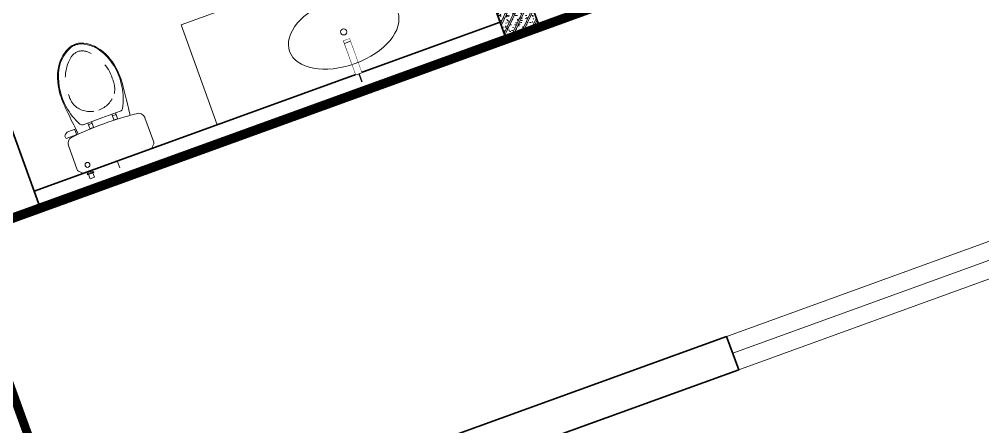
# Model space of a CAD drawing. Header units: metres. Extents: x 568332 to 569219, y 2065964 to 2066430.
# Drawn here: x 568602.42 to 568607.86, y 2066361 to 2066363.3 of the extents above; entities that cross this region are included whole.
import ezdxf

# ---------------------------------------------------------------- set-up
doc = ezdxf.new("R2010")
doc.units = ezdxf.units.M
doc.linetypes.add('HIDDEN', pattern=[0.375, 0.25, -0.125])
doc.linetypes.add('xref-thap C (mb tang 32-2)$0$HIDDEN', pattern=[0.375, 0.25, -0.125])
doc.layers.get('0').update_dxf_attribs({"linetype": 'CONTINUOUS'})
doc.layers.get('DEFPOINTS').update_dxf_attribs({"linetype": 'CONTINUOUS'})
for name, color, linetype, lineweight in [('-CONCRETE', 1, 'CONTINUOUS', 35), ('-DIM', 9, 'CONTINUOUS', 13), ('-DOOR', 137, 'CONTINUOUS', 9), ('-FURNITURE', 46, 'CONTINUOUS', 9), ('-HATCH', 8, 'CONTINUOUS', 5), ('-STEEL1', 1, 'CONTINUOUS', 35), ('-WALL', 4, 'CONTINUOUS', 35)]:
    doc.layers.add(name, color=color, linetype=linetype, lineweight=lineweight)
doc.layers.add('LoLK', color=6, linetype='CONTINUOUS')
doc.layers.add('TIMDUONG', color=1, linetype='CONTINUOUS')

# ---------------------------------------------------------------- blocks, each defined once
blk = doc.blocks.new('M3-T3.3')
at = {"layer": 'TIMDUONG', "color": 1, "linetype": 'HIDDEN', "ltscale": 10, "const_width": 0.05}
blk.add_lwpolyline([(568593.6037453394, 2066359.007782663), (568602.0671453066, 2066362.068899052), (568609.3867960966, 2066341.853242537), (568600.9163472741, 2066338.789611338)], close=True, dxfattribs=at)
blk = doc.blocks.new('M2-T3.4')
at = {"layer": '-DOOR'}
for p, q in [((568582.2475674353, 2066352.774092282), (568579.8959636255, 2066351.923493213)), ((568582.1875382484, 2066352.646043476), (568579.9299734351, 2066351.829454216)), ((568582.3155870542, 2066352.586014289), (568579.9639832446, 2066351.73541522))]:
    blk.add_line(p, q, dxfattribs=at)
at = {"layer": '-WALL'}
blk.add_lwpolyline([(568584.5765317458, 2066348.831128391), (568584.5425219364, 2066348.925167387), (568585.0597369749, 2066349.112221542), (568583.6312787717, 2066353.061987144), (568582.221548058, 2066352.552004479), (568582.153546498, 2066352.740032537), (568584.2689874849, 2066353.505095413), (568584.3369651693, 2066353.317133372), (568583.7252637258, 2066353.096146383), (568585.1877857808, 2066349.052192356)], close=True, dxfattribs=at)
at = {"layer": 'TIMDUONG', "color": 1, "linetype": 'HIDDEN', "ltscale": 10, "const_width": 0.05}
blk.add_lwpolyline([(568585.140864188, 2066355.946537791), (568574.7965445638, 2066352.205541732), (568580.4083197439, 2066336.688971124), (568586.8107224401, 2066333.687823556), (568592.4516101531, 2066335.732052325)], close=True, dxfattribs=at)
blk = doc.blocks.new('A$C18091ED7')
for p, q in [((9.957147995010018e-09, -42.13376978135784), (0, -3.786117304116488e-07)), ((146.1412317672475, -26.59467297248193), (179.181621938591, -26.59467296488583)), ((146.1412317672475, -26.59467297248193), (146.1412317680188, -30.17859706786112)), ((146.1412317680188, -30.17859706786112), (165.7503655985456, -30.17859706340823)), ((153.0594147269658, -36.79204952501459), (146.1412317680188, -30.17859706786112)), ((152.3191092506386, -2.717133611440659e-07), (152.3191092568413, -26.59467297093943)), ((152.3191092506386, -2.717133611440659e-07), (179.1816219322718, -2.654269337654114e-07)), ((153.0594147269658, -36.79204952501459), (165.7503656001572, -36.79204952192958)), ((153.0594147275151, -39.73033438943094), (153.0594147269658, -36.79204952501459)), ((153.0594147275151, -39.73033438943094), (178.4413164740145, -39.73033438349376)), ((153.0594147275151, -39.73033438943094), (178.4413164740145, -39.73033438349376)), ((153.0594147275151, -39.73033438943094), (153.0594147281554, -42.13376974494895)), ((185.3594994290725, -30.17859705851879), (165.7503655985456, -30.17859706340823)), ((178.4413164733487, -36.79204951884458), (165.7503656001572, -36.79204952192958)), ((185.3594994290725, -30.17859705851879), (178.4413164733487, -36.79204951884458)), ((178.4413164733487, -36.79204951884458), (178.4413164740145, -39.73033438349376)), ((178.4413164740145, -39.73033438349376), (178.4413164746547, -42.1337697392446)), ((179.1816219322718, -2.654269337654114e-07), (179.181621938591, -26.59467296488583)), ((179.181621938591, -26.59467296488583), (185.3594994283012, -26.59467296337243)), ((185.3594994283012, -26.59467296337243), (185.3594994290725, -30.17859705851879)), ((-83.25994817525861, -267.3592828898691), (-83.259948167517, -299.9634285944048)), ((-62.88950393904452, -265.3807882612164), (-81.28145355204106, -265.3807882657275)), ((-60.91100931491019, -267.3592828844266), (-60.91100930728498, -299.9634285889624)), ((60.9110093945892, -267.3592828557594), (60.9110094022144, -299.9634285600623)), ((62.88950401780676, -265.3807882316178), (81.2814536308033, -265.3807882273395)), ((83.25994825493763, -267.3592828505498), (83.25994826256283, -299.9634285550856)), ((165.3959958605519, -261.9873972070927), (165.3959958671003, -289.7349902229907)), ((167.8691141396885, -259.5142789271486), (228.0810223811895, -259.5142789128586)), ((230.5541406641933, -274.3229751045001), (230.5541406613593, -261.9873971916386)), ((-83.25994817257379, -278.4883151478134), (-83.25994817046012, -287.6388527823146)), ((-60.91100930959874, -290.0299398849311), (-83.25994816994717, -290.0299398901407)), ((60.91100939990065, -290.029939856031), (83.25994826024908, -290.0299398510542)), ((83.25994825750604, -278.488315108727), (83.2599482596197, -287.6388527429954)), ((167.8691141472664, -292.2081085020036), (206.7175896017579, -292.2081084926904))]:
    blk.add_line(p, q)
for points in [[(230.0000000517721, -218.5046414944518, -0.1374073801801567), (225.4781190853137, -234.6482587013161), (221.7949787454636, -240.7070387715066, -0.2360805181595358), (198.2560902649639, -255.4947853636986, -0.0519608230665726), (-198.2560901437319, -255.4947854572965, -0.236080518165078), (-221.7949786317113, -240.7070388760185), (-225.4781189743626, -234.6482588077488, -0.1374073801809237), (-229.9999999484608, -218.5046416030382), (-229.9999999831671, -71.98694829508895, -0.1989123673786679), (-226.3782021181105, -63.2431547633314), (-208.8906150607545, -45.75556769772083, -0.1989123673792025), (-200.1468215308087, -42.13376982865157), (9.971699910238385e-09, -42.13376978135784), (200.1468215506357, -42.13376973403501, -0.1989123673792025), (208.8906150822841, -45.75556759897154), (226.3782021480001, -63.24315465634572, -0.1989123673791691), (230.0000000170658, -71.98694818626973)], [(144.14367173758, -618.9627606730501, -0.2124047892419209), (26.30999211127346, -734.491494372196, -0.0276853236339062), (-0.5628229983012716, -738.609219571983, -0.0222792448073508), (-26.30999181118386, -734.4914943844487, -0.2124047892421136), (-144.1436714920528, -618.9627607410075, -0.1427957259999892), (-167.2376623962118, -428.0139674870588, -0.0930051380368448), (-127.9331820271946, -309.1271633332653, -0.2564387014614383), (-111.240849547703, -299.9634286007786), (4.746470949612558e-08, -299.9634285748762), (111.2408496426324, -299.9634285482753, -0.2564387014619951), (127.933182126606, -309.1271632729331, -0.0930051380368741), (167.2376625517572, -428.0139674081001, -0.1427957260000456)]]:
    blk.add_lwpolyline(points, format="xyb", close=True)
at = {"linetype": 'xref-thap C (mb tang 32-2)$0$HIDDEN', "ltscale": 100}
blk.add_lwpolyline([(61.00044987679576, -669.0176259216969, -0.1990312026443698), (1.417429302819073e-07, -698.769823720475, -0.1990312026443799), (-61.00044960746891, -669.0176259504806, -0.2189240232571595), (-131.9321382956405, -478.313622940972, -0.1537914605682739), (-112.4681372026971, -403.989815428853, -0.2367011859554165), (5.876427167095244e-08, -347.5870280214876, -0.2367011859554843), (112.4681373467611, -403.9898153757968, -0.1537914605681893), (131.9321384748619, -478.313622878748, -0.2189240232571754)], format="xyb", close=True, dxfattribs=at)
blk.add_circle((165.7503656100234, -78.39166221523192), 13.90362011701458)
for centre, radius, start, end in [((-81.28145355158267, -267.3592828894034), 1.978494623656905, 90.00000001354867, 180.0000000133402), ((-62.88950393858613, -267.3592828848923), 1.978494623656905, 1.334021322268115e-08, 90.00000001354867), ((62.88950401826514, -267.3592828552937), 1.978494623656905, 90.00000001354867, 180.0000000133402), ((81.28145363126168, -267.3592828510155), 1.978494623656905, 1.334021322268115e-08, 90.00000001354867), ((167.8691141402633, -261.9873972065106), 2.473118279571131, 90.00000001354867, 180.0000000133402), ((167.8691141466952, -289.7349902224087), 2.473118279571131, 180.0000000133402, 270.0000000135486), ((206.717589598069, -276.6690117186226), 15.53909677420133, 270.0000000135486, 306.4658507565522), ((168.3527972659103, -224.7572911087773), 80.08895368617857, 306.4658507565522, 320.3122930343796), ((228.0810223845983, -274.3229751050822), 2.473118279571131, 320.3122930343796, 1.334021322268115e-08)]:
    blk.add_arc(centre, radius, start, end)
for points, knots in [([(-155.6468228230951, -259.4535552573798), (-156.6353001506941, -267.2522313103836), (-164.2940232875517, -328.394745314552), (-169.1545302536251, -385.0939582949213), (-183.68571763406, -527.7705276800843), (-135.602968026873, -679.1126648240606), (-50.29344375100118, -735.2493608418445), (-19.70048385594782, -741.0901266933652), (1.531116140540689e-07, -743.6724421556864)], [130.6139379315478, 130.6139379315478, 130.6139379315478, 130.6139379315478, 152.8521090939923, 311.1293507817257, 417.703951170228, 561.3833927516608, 697.6926317810714, 710.812262267882, 710.812262267882, 710.812262267882, 710.812262267882]), ([(155.6468228994709, -259.4535551877343), (156.6353002305841, -267.2522312389628), (164.2940233960289, -328.3947452375724), (169.1545303888706, -385.0939582149149), (183.6857178367027, -527.7705275934422), (135.6029683008201, -679.1126647599449), (50.29344405157826, -735.2493608178338), (19.70048415924612, -741.0901266841101), (1.530679583083838e-07, -743.6724421554536)], [130.613937934949, 130.613937934949, 130.613937934949, 130.613937934949, 152.8521090939923, 311.1293507817257, 417.703951170228, 561.3833927516608, 697.6926317810714, 710.812262267882, 710.812262267882, 710.812262267882, 710.812262267882])]:
    blk.add_open_spline(points, degree=3, knots=knots)
blk = doc.blocks.new('Sink_Cicle')
blk.add_lwpolyline([(17.49999987077899, -50.00226151314564), (-17.49999987077899, -49.99773848685436), (-17.51615354442038, -252.2967581441626), (17.48384613892995, -252.3012811850058)], close=True)
blk.add_circle((0, -300), 17.5)
at = {"layer": 'DEFPOINTS'}
blk.add_line((0, -100), (0, 0), dxfattribs=at)
blk.add_wipeout([(17.499999870775355, -50.00226151314928), (-17.49999987078263, -49.99773848685436), (-17.516153544427652, -252.29675814416623), (17.48384613892631, -252.3012811850058)])
at = {"layer": '-FURNITURE', "linetype": 'Continuous'}
blk.add_ellipse((0, -300), major_axis=(-325, 0), ratio=0.5846153846153846, dxfattribs=at)
blk.add_line((-17.51421511289664, -237.2967582757119), (17.48578462866135, -237.3012813020032))
blk = doc.blocks.new('18x35')
at = {"layer": '-HATCH'}
h = blk.add_hatch(dxfattribs=at)
h.set_pattern_fill('CHAU-01', color=256, scale=10, angle=-1.272221872585407e-14, pattern_type=2)
h.set_pattern_definition([(49.99999999999999, (0, 0), (71.72601826007535, -6.275213498259527), [7.5, -82.5]), (355, (0, 0), (-13.87513336129999, 75.21921337000119), [6, -66]), (100.4514, (5.977167999997619, -0.5229339999999638), (57.85093817140217, 68.94395420609534), [6.374019000000001, -70.1142112]), (46.18419999999998, (0, 20), (106.7241048625644, -16.55190143290183), [11.25, -123.75]), (96.63559999999998, (8.89367449999554, 18.62066930000003), (93.46627055487036, 97.41178709004416), [9.561028799999994, -105.1713]), (351.1842, (0, 20), (93.46619451336275, 97.41186009253245), [9, -99]), (20.99999999999998, (10, 15), (59.69070521184616, -40.2618890665339), [7.5, -82.5]), (326.0000000000001, (10, 15), (24.33153319215819, 72.5150045046853), [6, -66]), (71.45139999999999, (14.97422329999972, 11.64483940000002), (84.022262858149, 32.25304967099522), [6.374019000000001, -70.1142112]), (37.49999999999998, (0, 0), (1.215985531729074, 33.28938538313115), [0, -65.19999999999999, 0, -67, 0, -66.25]), (7.499999999999987, (0, 0), (26.30695374421487, 39.44117118823602), [0, -38.2, 0, -63.7, 0, -25.25]), (327.5, (-22.30000000000291, 0), (53.3822436172409, -2.255487173437988), [0, -25, 0, -78, 0, -103.5]), (317.5, (-32.30000000000291, 0), (58.31861693423862, 10.01049823323176), [0, -32.5, 0, -51.8, 0, -73.5]), (44.99999999999999, (0, 0), (-30.05203820042826, 30.05203820042828), []), (44.99999999999999, (0, 12.25), (-30.05203820042826, 30.05203820042828), [])])
h.paths.add_polyline_path([(96508.03118051568, 47993.04977023201), (96508.03118051568, 47793.04977023201), (96708.03118051568, 47793.04977023201), (96708.03118051568, 47993.04977023201)])
at = {"layer": '-STEEL1'}
blk.add_lwpolyline([(96508.03118051568, 47793.04977023201), (96708.03118051568, 47793.04977023201), (96708.03118051568, 47993.04977023201), (96508.03118051568, 47993.04977023201)], close=True, dxfattribs=at)
blk = doc.blocks.new('M1-T3.1')
at = {"layer": '-CONCRETE', "color": 1, "linetype": 'HIDDEN', "ltscale": 10, "const_width": 50}
blk.add_lwpolyline([(339345.991792275, 50951.97500556499), (345345.9680453291, 50951.97500556491), (345346.0170700845, 30951.99839157377), (339346.0408170305, 30951.99839157377)], close=True, dxfattribs=at)
at = {"layer": '-FURNITURE'}
blk.add_lwpolyline([(345245.9792449413, 38651.62337781556), (345245.9694478121, 40351.32343463), (344645.9694478121, 40351.32343463), (344645.9694478121, 38651.62337791623)], close=True, dxfattribs=at)
at = {"layer": '-WALL'}
for p, q in [((345345.9729480137, 48951.87497539158), (345346.0088166195, 33951.68456394272)), ((345245.9764447965, 41451.74889180675), (343695.8878564476, 41451.74889190021)), ((345245.9764445329, 38651.62337781553), (345245.9764447965, 41451.74889180675)), ((344395.8045710522, 38651.62337805048), (345245.9764445329, 38651.62337781553))]:
    blk.add_line(p, q, dxfattribs=at)
at = {"layer": '-WALL', "color": 2}
blk.add_line((345245.9764447965, 41451.74889180675), (345345.9905307586, 41451.74912627244), dxfattribs=at)
at = {"layer": '-FURNITURE', "xscale": -1, "rotation": 270}
blk.add_blockref('A$C18091ED7', (345288.1116528042, 40951.53616320842), dxfattribs=at)
at = {"layer": '-STEEL1'}
blk.add_blockref('18x35', (248638.2919304285, -9341.626300042146), dxfattribs=at)
at = {"layer": '-FURNITURE', "xscale": -1, "rotation": 270}
blk.add_blockref('Sink_Cicle', (345295.9743463768, 39501.47340627311), dxfattribs=at)

msp = doc.modelspace()

# ---------------------------------------------------------------- block references
at = {"layer": 'LoLK'}
msp.add_blockref('M3-T3.3', (0, 0), dxfattribs=at)

# ---------------------------------------------------------------- next in the draw order: block references
at = {"layer": 'LoLK', "xscale": -1, "rotation": 39.79156131912639}
msp.add_blockref('M2-T3.4', (2327950.914995571, 842512.5659667171), dxfattribs=at)

# ---------------------------------------------------------------- next in the draw order: block references
at = {"layer": '-DIM', "xscale": -0.001, "yscale": 0.001, "zscale": 0.001, "rotation": 109.8842955373625}
msp.add_blockref('M1-T3.1', (568524.0585828624, 2066701.094750219), dxfattribs=at)

doc.saveas('drawing.dxf')
